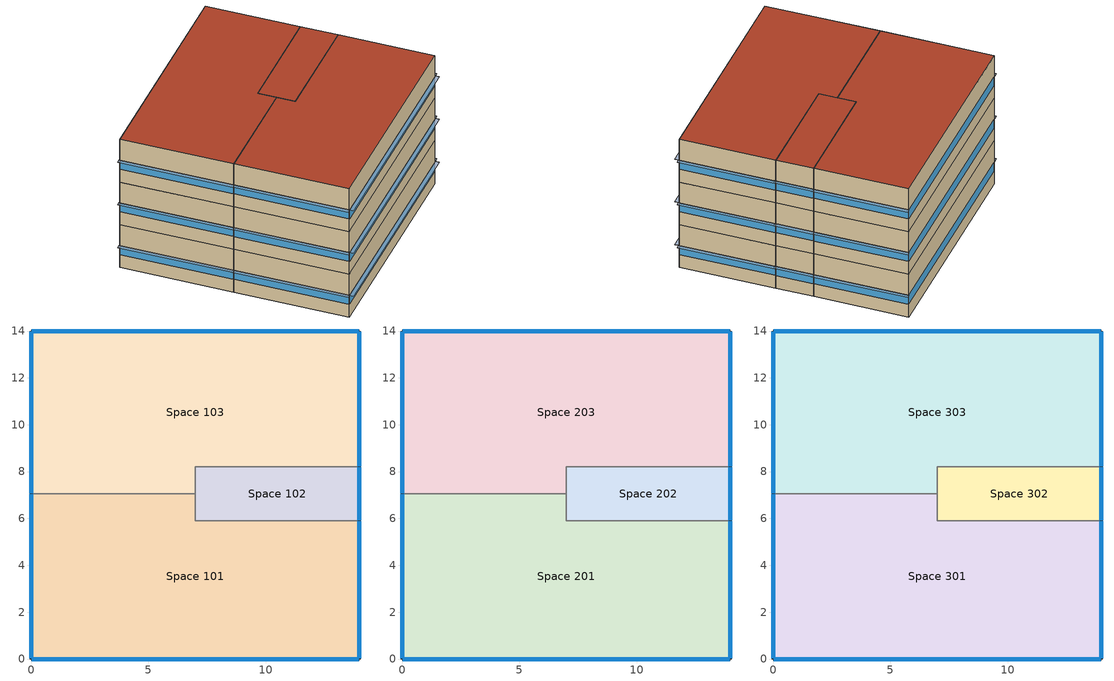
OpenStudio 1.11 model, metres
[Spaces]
Space 101
 floor ground: 7,7.05 7,5.9 14,5.9 14,0 0,0 0,7.05 z0
 wall outside: 0,7.05 0,0 14,0 14,5.9 z0:3
 wall to Space 103: 7,7.05 0,7.05 z0:3
 wall to Space 102: 14,5.9 7,5.9 7,7.05 z0:3
 window: 0,7.02 0,0.03 / 0.03,0 13.97,0 z0.9:1.5; 14,0.03 14,5.87 z0.9:1.51
Space 102
 floor ground: 14,8.2 14,5.9 7,5.9 7,8.2 z0
 wall outside: 14,5.9 14,8.2 z0:3
 wall to Space 103: 14,8.2 7,8.2 7,7.05 z0:3
 window: 14,5.93 14,8.17 z0.9:1.51
Space 103
 floor ground: 14,14 14,8.2 7,8.2 7,7.05 0,7.05 0,14 z0
 wall outside: 14,8.2 14,14 0,14 0,7.05 z0:3
 window: 0,13.97 0,7.08 / 13.97,14 0.03,14 z0.9:1.5; 14,8.23 14,13.97 z0.9:1.51
Space 201
 floor to Space 101: 7,7.05 7,5.9 14,5.9 14,0 0,0 0,7.05 z3
 wall outside: 0,7.05 0,0 14,0 14,5.9 z3:6
 wall to Space 203: 7,7.05 0,7.05 z3:6
 wall to Space 202: 14,5.9 7,5.9 7,7.05 z3:6
 window: 14,0.03 14,5.87 z3.9:4.51; 0,7.02 0,0.03 / 0.03,0 13.97,0 z3.9:4.5
Space 202
 floor to Space 102: 14,8.2 14,5.9 7,5.9 7,8.2 z3
 wall outside: 14,5.9 14,8.2 z3:6
 wall to Space 203: 14,8.2 7,8.2 7,7.05 z3:6
 window: 14,5.93 14,8.17 z3.9:4.51
Space 203
 floor to Space 103: 14,14 14,8.2 7,8.2 7,7.05 0,7.05 0,14 z3
 wall outside: 14,8.2 14,14 0,14 0,7.05 z3:6
 window: 0,13.97 0,7.08 / 13.97,14 0.03,14 z3.9:4.5; 14,8.23 14,13.97 z3.9:4.51
Space 301
 floor to Space 201: 7,7.05 7,5.9 14,5.9 14,0 0,0 0,7.05 z6
 wall outside: 0,7.05 0,0 14,0 14,5.9 z6:9
 wall to Space 303: 7,7.05 0,7.05 z6:9
 wall to Space 302: 14,5.9 7,5.9 7,7.05 z6:9
 window: 0,7.02 0,0.03 / 0.03,0 13.97,0 z6.9:7.5; 14,0.03 14,5.87 z6.9:7.51
 roof outside: 14,0 14,5.9 7,5.9 7,7.05 0,7.05 0,0 z9
Space 302
 floor to Space 202: 14,8.2 14,5.9 7,5.9 7,8.2 z6
 wall outside: 14,5.9 14,8.2 z6:9
 wall to Space 303: 14,8.2 7,8.2 7,7.05 z6:9
 window: 14,5.93 14,8.17 z6.9:7.51
 roof outside: 14,5.9 14,8.2 7,8.2 7,5.9 z9
Space 303
 floor to Space 203: 14,14 14,8.2 7,8.2 7,7.05 0,7.05 0,14 z6
 wall outside: 14,8.2 14,14 0,14 0,7.05 z6:9
 window: 0,13.97 0,7.08 / 13.97,14 0.03,14 z6.9:7.5; 14,8.23 14,13.97 z6.9:7.51
 roof outside: 7,7.05 7,8.2 14,8.2 14,14 0,14 0,7.05 z9
shading: 14.27,8.16 14.27,14.04 14,14.04 14,8.16 z1.57; 14.27,-0.04 14.27,5.94 14,5.94 14,-0.04 z1.57; 14.27,5.86 14.27,8.24 14,8.24 14,5.86 z4.57; 14.03,-0.26 14.03,0 -0.03,0 -0.03,-0.26 z1.56; 0,-0.04 0,7.09 -0.27,7.09 -0.27,-0.04 z1.56; 14.27,8.16 14.27,14.04 14,14.04 14,8.16 z4.57; 14.27,8.16 14.27,14.04 14,14.04 14,8.16 z7.57; 0,7.01 0,14.04 -0.27,14.04 -0.27,7.01 z7.56; 14.03,-0.26 14.03,0 -0.03,0 -0.03,-0.26 z7.56; 14.27,-0.04 14.27,5.94 14,5.94 14,-0.04 z7.57; 0,7.01 0,14.04 -0.27,14.04 -0.27,7.01 z1.56; 14.27,-0.04 14.27,5.94 14,5.94 14,-0.04 z4.57; 0,-0.04 0,7.09 -0.27,7.09 -0.27,-0.04 z7.56; 14.27,5.86 14.27,8.24 14,8.24 14,5.86 z7.57; 14.03,-0.26 14.03,0 -0.03,0 -0.03,-0.26 z4.56; 14.27,5.86 14.27,8.24 14,8.24 14,5.86 z1.57; 0,-0.04 0,7.09 -0.27,7.09 -0.27,-0.04 z4.56; 0,7.01 0,14.04 -0.27,14.04 -0.27,7.01 z4.56
[Building]
Building 1: Default Construction Set=189.1-2009 - CZ5 - Office; Standards Building Type=Office
[Site]
SAINT-PETERSBURG: Latitude {deg}=59.97; Longitude {deg}=30.3; Time Zone {hr}=3; Elevation {m}=4
[ClimateZones]
Climate Zone Institution Name 1=ASHRAE; Climate Zone Document Name 1=ANSI/ASHRAE Standard 169; Climate Zone Document Year 1=2006; Climate Zone Institution Name 2=CEC; Climate Zone Document Name 2=California Climate Zone Descriptions; Climate Zone Document Year 2=1995; Climate Zone Value 2=1
[SizingPeriod:DesignDay] Sky Clearness=0; Rain Indicator=0; Snow Indicator=0; Day of Month=21; Daylight Saving Time Indicator=0; Dry-Bulb Temperature Range Modifier Type=DefaultMultipliers
Name | Maximum Dry-Bulb Temperature {C} | Daily Dry-Bulb Temperature Range {deltaC} | Humidity Indicating Conditions at Maximum Dry-Bulb | Barometric Pressure {Pa} | Wind Speed {m/s} | Wind Direction {deg} | Month | Day Type | Humidity Indicating Type | Solar Model Indicator | ASHRAE Taub | ASHRAE Taud
Piacenza Ann Clg .4% Condns Enth=>MDB | 30.3 | 11.9 | 74900 | 99726 | 2.3 | 90 | 8 | SummerDesignDay | Enthalpy | ASHRAETau | 0.48 | 1.935
Piacenza Ann Clg .4% Condns WB=>MDB | 30.1 | 11.9 | 24.6 | 99726 | 2.3 | 90 | 8 | SummerDesignDay | Wetbulb | ASHRAETau | 0.48 | 1.935
Piacenza Ann Htg Wind 99.6% Condns WS=>MCDB | 5.8 | 0 | 5.8 | 99726 | 8.9 | 250 | 1 | WinterDesignDay | Wetbulb | ASHRAEClearSky
Piacenza Ann Hum_n 99.6% Condns DP=>MCDB | 3.5 | 0 | -11.3 | 99726 | 2 | 250 | 1 | WinterDesignDay | Dewpoint | ASHRAEClearSky
Piacenza Ann Clg .4% Condns DB=>MWB | 33.1 | 11.9 | 22.7 | 99726 | 2.3 | 90 | 8 | SummerDesignDay | Wetbulb | ASHRAETau | 0.48 | 1.935
Piacenza Ann Htg 99.6% Condns DB | -6.1 | 0 | -6.1 | 99726 | 2 | 250 | 1 | WinterDesignDay | Wetbulb | ASHRAEClearSky
Piacenza Ann Clg .4% Condns DP=>MDB | 27.4 | 11.9 | 23 | 99726 | 2.3 | 90 | 8 | SummerDesignDay | Dewpoint | ASHRAETau | 0.48 | 1.935
SAINT-PETERSBURG Ann Clg .4% Condns Enth=>MDB | 25.6 | 8.8 | 57800 | 101277 | 3 | 120 | 7 | SummerDesignDay | Enthalpy | ASHRAETau | 0.413 | 2.146
SAINT-PETERSBURG Ann Htg 99.6% Condns DB | -23.2 | 0 | -23.2 | 101277 | 2 | 300 | 2 | WinterDesignDay | Wetbulb | ASHRAEClearSky
SAINT-PETERSBURG Ann Htg Wind 99.6% Condns WS=>MCDB | -0.3 | 0 | -0.3 | 101277 | 10.5 | 300 | 2 | WinterDesignDay | Wetbulb | ASHRAEClearSky
SAINT-PETERSBURG Ann Clg .4% Condns WB=>MDB | 25.4 | 8.8 | 20.2 | 101277 | 3 | 120 | 7 | SummerDesignDay | Wetbulb | ASHRAETau | 0.413 | 2.146
SAINT-PETERSBURG Ann Hum_n 99.6% Condns DP=>MCDB | -23.1 | 0 | -26.3 | 101277 | 2 | 300 | 2 | WinterDesignDay | Dewpoint | ASHRAEClearSky
SAINT-PETERSBURG Ann Clg .4% Condns DP=>MDB | 22.4 | 8.8 | 18.2 | 101277 | 3 | 120 | 7 | SummerDesignDay | Dewpoint | ASHRAETau | 0.413 | 2.146
SAINT-PETERSBURG Ann Clg .4% Condns DB=>MWB | 27.3 | 8.8 | 19.1 | 101277 | 3 | 120 | 7 | SummerDesignDay | Wetbulb | ASHRAETau | 0.413 | 2.146
[DefaultConstructionSet] Interior Partition Construction=Interior Partition
Name | Default Exterior Surface Constructions | Default Interior Surface Constructions | Default Ground Contact Surface Constructions | Default Exterior SubSurface Constructions | Default Interior SubSurface Constructions
189.1-2009 - CZ1 - Office | Default Surface Constructions 1 | Default Surface Constructions 2 | Default Surface Constructions 3 | Default Sub Surface Constructions 1 | Default Sub Surface Constructions 2
189.1-2009 - CZ5 - Office | Default Surface Constructions 13 | Default Surface Constructions 14 | Default Surface Constructions 15 | Default Sub Surface Constructions 9 | Default Sub Surface Constructions 10
[DefaultSurfaceConstructions]
Name | Floor Construction | Roof Ceiling Construction | Wall Construction
Default Surface Constructions 1 | ExtSlabCarpet 4in ClimateZone 1-8 | ASHRAE 189.1-2009 ExtRoof IEAD ClimateZone 1
Default Surface Constructions 2; Default Surface Constructions 14 | Interior Floor | Interior Ceiling | Interior Wall
Default Surface Constructions 3; Default Surface Constructions 15 | ExtSlabCarpet 4in ClimateZone 1-8 | ExtSlabCarpet 4in ClimateZone 1-8 | ExtSlabCarpet 4in ClimateZone 1-8
Default Surface Constructions 13 | ExtSlabCarpet 4in ClimateZone 1-8 | ASHRAE 189.1-2009 ExtRoof IEAD ClimateZone 2-5 | ASHRAE 189.1-2009 ExtWall Mass ClimateZone 5
[Construction]
ExtSlabCarpet 4in ClimateZone 1-8: MAT-CC05 4 HW CONCRETE, CP02 CARPET PAD
ASHRAE 189.1-2009 ExtRoof IEAD ClimateZone 1: Roof Membrane, Roof Insulation [18], Metal Decking
Interior Floor: F16 Acoustic tile, F05 Ceiling air space resistance, M11 100mm lightweight concrete
Interior Wall: G01a 19mm gypsum board, F04 Wall air space resistance, G01a 19mm gypsum board
Interior Ceiling: M11 100mm lightweight concrete, F05 Ceiling air space resistance, F16 Acoustic tile
ASHRAE 189.1-2009 ExtWindow ClimateZone 1: Theoretical Glass [167]
Exterior Door: F08 Metal surface, I01 25mm insulation board
Interior Window: Clear 3mm
Interior Door; Interior Partition: G05 25mm wood
ASHRAE 189.1-2009 ExtRoof IEAD ClimateZone 2-5: Roof Membrane, Roof Insulation [21], Metal Decking
ASHRAE 189.1-2009 ExtWindow ClimateZone 4-5: Theoretical Glass [207]
ASHRAE 189.1-2009 ExtWall Mass ClimateZone 5: 1IN Stucco, 8IN Concrete HW, Wall Insulation [40], 1/2IN Gypsum
[Material] Thermal Absorptance=0.9
Name | Roughness | Thickness {m} | Conductivity {W/m-K} | Density {kg/m3} | Specific Heat {J/kg-K} | Solar Absorptance | Visible Absorptance
MAT-CC05 4 HW CONCRETE | Rough | 0.1016 | 1.311 | 2240 | 836.8 | 0.85 | 0.85
1IN Stucco | Smooth | 0.0253 | 0.6918 | 1858 | 837 | 0.92 | 0.92
8IN Concrete HW | MediumRough | 0.2033 | 1.7296 | 2243 | 837 | 0.65 | 0.65
1/2IN Gypsum | Smooth | 0.0127 | 0.16 | 784.9 | 830 | 0.4 | 0.4
Roof Membrane | VeryRough | 0.0095 | 0.16 | 1121.29 | 1460 | 0.7 | 0.7
Roof Insulation [18] | MediumRough | 0.1693 | 0.049 | 265 | 836.8 | 0.7 | 0.7
Metal Decking | MediumSmooth | 0.0015 | 45.006 | 7680 | 418.4 | 0.6 | 0.6
F16 Acoustic tile | MediumSmooth | 0.0191 | 0.06 | 368 | 590 | 0.3 | 0.3
M11 100mm lightweight concrete | MediumRough | 0.1016 | 0.53 | 1280 | 840 | 0.5 | 0.5
G01a 19mm gypsum board | MediumSmooth | 0.019 | 0.16 | 800 | 1090 | 0.4 | 0.4
F08 Metal surface | Smooth | 0.0008 | 45.28 | 7824 | 500 | 0.7 | 0.7
I01 25mm insulation board | MediumRough | 0.0254 | 0.03 | 43 | 1210 | 0.6 | 0.6
G05 25mm wood | MediumSmooth | 0.0254 | 0.15 | 608 | 1630 | 0.5 | 0.5
Roof Insulation [21] | MediumRough | 0.2105 | 0.049 | 265 | 836.8 | 0.7 | 0.7
Wall Insulation [40] | MediumRough | 0.0794 | 0.0432 | 91 | 837 | 0.5 | 0.5
[Material:NoMass]
CP02 CARPET PAD: Roughness=Smooth; Thermal Resistance {m2-K/W}=0.1; Thermal Absorptance=0.9; Solar Absorptance=0.8; Visible Absorptance=0.8
[Material:AirGap]
Name | Thermal Resistance {m2-K/W}
F05 Ceiling air space resistance | 0.18
F04 Wall air space resistance | 0.15
[DefaultSubSurfaceConstructions]
Name | Fixed Window Construction | Operable Window Construction | Door Construction | Tubular Daylight Dome Construction | Tubular Daylight Diffuser Construction
Default Sub Surface Constructions 1 | ASHRAE 189.1-2009 ExtWindow ClimateZone 1 | ASHRAE 189.1-2009 ExtWindow ClimateZone 1 | Exterior Door | Interior Window | Interior Window
Default Sub Surface Constructions 2; Default Sub Surface Constructions 10 | Interior Window | Interior Window | Interior Door
Default Sub Surface Constructions 9 | ASHRAE 189.1-2009 ExtWindow ClimateZone 4-5 | ASHRAE 189.1-2009 ExtWindow ClimateZone 4-5 | Exterior Door | Interior Window | Interior Window
[WindowMaterial:Glazing] Optical Data Type=SpectralAverage; Thickness {m}=0.003; Back Side Solar Reflectance at Normal Incidence=0; Back Side Visible Reflectance at Normal Incidence=0; Infrared Transmittance at Normal Incidence=0; Dirt Correction Factor for Solar and Visible Transmittance=1; Solar Diffusing=No
Name | Solar Transmittance at Normal Incidence | Front Side Solar Reflectance at Normal Incidence | Visible Transmittance at Normal Incidence | Front Side Visible Reflectance at Normal Incidence | Front Side Infrared Hemispherical Emissivity | Back Side Infrared Hemispherical Emissivity | Conductivity {W/m-K}
Theoretical Glass [167] | 0.2374 | 0.7126 | 0.2512 | 0.6988 | 0.985 | 0.985 | 2.1073
Clear 3mm | 0.837 | 0.075 | 0.898 | 0.081 | 0.84 | 0.84 | 0.9
Theoretical Glass [207] | 0.3311 | 0.6189 | 0.44 | 0.51 | 0.9 | 0.9 | 0.0133
[DefaultScheduleSet] Lighting Schedule=Office Bldg Light; Infiltration Schedule=Office Infil Quarter On
Name | Number of People Schedule | People Activity Level Schedule | Electric Equipment Schedule
189.1-2009 - Office - ClosedOffice - CZ1-3 Schedule Set | MYMODIFIED_Office Work Occ | Office Activity | Office Bldg Equip
189.1-2009 - Office - Stair - CZ1-3 Schedule Set
[Lights:Definition] Design Level Calculation Method=Watts/Area
Name | Watts per Space Floor Area {W/m2}
189.1-2009 - Office - ClosedOffice - CZ1-3 Lights Definition | 10.6563
189.1-2009 - Office - Stair - CZ1-3 Lights Definition | 5.81251
[DesignSpecification:OutdoorAir] Outdoor Air Method=Sum
Name | Outdoor Air Flow per Person {m3/s-person} | Outdoor Air Flow per Floor Area {m3/s-m2}
189.1-2009 - Office - ClosedOffice - CZ1-3 Ventilation | 0.00943895
189.1-2009 - Office - Stair - CZ1-3 Ventilation |  | 0.000254
[People:Definition]
189.1-2009 - Office - ClosedOffice - CZ1-3 People Definition: Number of People Calculation Method=People; Number of People {people}=60; Fraction Radiant=0.3
[ElectricEquipment:Definition]
189.1-2009 - Office - ClosedOffice - CZ1-3 Electric Equipment Definition: Design Level Calculation Method=Watts/Area; Watts per Space Floor Area {W/m2}=6.8889
[ThermostatSetpoint:DualSetpoint] Heating Setpoint Temperature Schedule=Medium Office HtgSetp; Cooling Setpoint Temperature Schedule=Medium Office ClgSetp
Thermal Zone 2 Thermostat; Thermal Zone 1 Thermostat 1
[SpaceType] Standards Building Type=Office
Name | Default Schedule Set | Design Specification Outdoor Air Object | Standards Space Type
189.1-2009 - Office - ClosedOffice - CZ1-3 | 189.1-2009 - Office - ClosedOffice - CZ1-3 Schedule Set | 189.1-2009 - Office - ClosedOffice - CZ1-3 Ventilation | ClosedOffice
189.1-2009 - Office - Stair - CZ1-3 | 189.1-2009 - Office - Stair - CZ1-3 Schedule Set | 189.1-2009 - Office - Stair - CZ1-3 Ventilation | Stair
[Lights]
Name | Lights Definition | Space or SpaceType
189.1-2009 - Office - ClosedOffice - CZ1-3 Lights | 189.1-2009 - Office - ClosedOffice - CZ1-3 Lights Definition | 189.1-2009 - Office - ClosedOffice - CZ1-3
189.1-2009 - Office - Stair - CZ1-3 Lights | 189.1-2009 - Office - Stair - CZ1-3 Lights Definition | 189.1-2009 - Office - Stair - CZ1-3
[People]
189.1-2009 - Office - ClosedOffice - CZ1-3 People: People Definition=189.1-2009 - Office - ClosedOffice - CZ1-3 People Definition; Space or SpaceType=189.1-2009 - Office - ClosedOffice - CZ1-3
[SpaceInfiltration:DesignFlowRate] Design Flow Rate Calculation Method=Flow/ExteriorArea; Flow per Exterior Surface Area {m3/s-m2}=0.00030226
Name | Space or SpaceType
189.1-2009 - Office - ClosedOffice - CZ1-3 Infiltration | 189.1-2009 - Office - ClosedOffice - CZ1-3
189.1-2009 - Office - Stair - CZ1-3 Infiltration | 189.1-2009 - Office - Stair - CZ1-3
[ElectricEquipment]
189.1-2009 - Office - ClosedOffice - CZ1-3 Electric Equipment: Electric Equipment Definition=189.1-2009 - Office - ClosedOffice - CZ1-3 Electric Equipment Definition; Space or SpaceType=189.1-2009 - Office - ClosedOffice - CZ1-3
[BuildingStory] Nominal Floor to Floor Height {m}=3
Name | Nominal Z Coordinate {m}
Building Story 1 | 0
Building Story 2 | 3
Building Story 3 | 6
[Space] Default Construction Set=189.1-2009 - CZ1 - Office; Building Story=Building Story 1
Name | Space Type | Thermal Zone
Space 101; Space 103; Space 201; Space 203; Space 301; Space 303 | 189.1-2009 - Office - ClosedOffice - CZ1-3 | Thermal Zone 1
Space 102; Space 202; Space 302 | 189.1-2009 - Office - Stair - CZ1-3 | Thermal Zone 2
[ThermalZone] Use Ideal Air Loads=Yes
Name | Thermostat
Thermal Zone 1 | Thermal Zone 1 Thermostat 1
Thermal Zone 2 | Thermal Zone 2 Thermostat
[Sizing:Zone] Zone Cooling Design Supply Air Temperature Input Method=SupplyAirTemperature; Zone Cooling Design Supply Air Temperature {C}=14; Zone Cooling Design Supply Air Temperature Difference {deltaC}=11.11; Zone Heating Design Supply Air Temperature Input Method=SupplyAirTemperature; Zone Heating Design Supply Air Temperature {C}=40; Zone Heating Design Supply Air Temperature Difference {deltaC}=11.11; Zone Cooling Design Supply Air Humidity Ratio {kg-H2O/kg-air}=0.0085; Zone Heating Design Supply Air Humidity Ratio {kg-H2O/kg-air}=0.008; Cooling Design Air Flow Method=DesignDay; Heating Design Air Flow Method=DesignDay; Account for Dedicated Outdoor Air System=No; Dedicated Outdoor Air System Control Strategy=NeutralSupplyAir; Dedicated Outdoor Air Low Setpoint Temperature for Design {C}=autosize; Dedicated Outdoor Air High Setpoint Temperature for Design {C}=autosize
Thermal Zone 1; Thermal Zone 2
[Schedule:Ruleset]
Name | Default Day Schedule | Summer Design Day Schedule | Winter Design Day Schedule
Office Bldg Light | Office Bldg Light Default Schedule | Office Bldg Light Summer Design Day | Office Bldg Light Winter Design Day
Office Activity | Office Activity Default Schedule | Office Activity Summer Design Day | Office Activity Winter Design Day
Office Infil Quarter On | Office Infil Quarter On Default Schedule | Office Infil Quarter On Summer Design Day | Office Infil Quarter On Winter Design Day
Office Bldg Equip | Office Bldg Equip Default Schedule | Office Bldg Equip Summer Design Day | Office Bldg Equip Winter Design Day
Medium Office HtgSetp | Medium Office HtgSetp Default Schedule | Medium Office HtgSetp Summer Design Day | Medium Office HtgSetp Winter Design Day
Medium Office ClgSetp | Medium Office ClgSetp Default Schedule | Medium Office ClgSetp Summer Design Day | Medium Office ClgSetp Winter Design Day
MYMODIFIED_Office Work Occ | Office Bldg Occ Default Schedule | Office Bldg Occ Summer Design Day | Office Bldg Occ Winter Design Day
[Schedule:Day]
Office Bldg Light Default Schedule: 5, 0, 0.05, 7, 0, 0.1, 8, 0, 0.3, 17, 0, 0.9, 18, 0, 0.7, 20, 0, 0.5, 22, 0, 0.3, 23, 0, 0.1, 24, 0, 0.05
Office Bldg Light Summer Design Day; Office Infil Quarter On Rule 1 Day Schedule; Office Bldg Equip Summer Design Day: 24, 0, 1
Office Bldg Light Winter Design Day; Office Bldg Equip Winter Design Day; Office Bldg Occ Winter Design Day; Office Bldg Occ Rule 1 Day Schedule: 24, 0, 0
Office Bldg Light Rule 1 Day Schedule: 24, 0, 0.05
Office Bldg Light Rule 2 Day Schedule: 6, 0, 0.05, 8, 0, 0.1, 14, 0, 0.5, 17, 0, 0.15, 24, 0, 0.05
Office Activity Default Schedule; Office Activity Summer Design Day; Office Activity Winter Design Day: 24, 0, 132
Office Infil Quarter On Default Schedule; Office Infil Quarter On Summer Design Day: 6, 0, 1, 22, 0, 0.25, 24, 0, 1
Office Infil Quarter On Winter Design Day; Office Infil Quarter On Rule 2 Day Schedule: 6, 0, 1, 18, 0, 0.25, 24, 0, 1
Office Bldg Equip Default Schedule: 8, 0, 0.4, 12, 0, 0.9, 13, 0, 0.8, 17, 0, 0.9, 18, 0, 0.8, 20, 0, 0.6, 22, 0, 0.5, 24, 0, 0.4
Office Bldg Equip Rule 1 Day Schedule: 24, 0, 0.3
Office Bldg Equip Rule 2 Day Schedule: 6, 0, 0.3, 8, 0, 0.4, 14, 0, 0.5, 17, 0, 0.35, 24, 0, 0.3
Medium Office HtgSetp Default Schedule: 6, 0, 15.6, 22, 0, 21, 24, 0, 15.6
Medium Office HtgSetp Summer Design Day; Medium Office HtgSetp Rule 1 Day Schedule: 24, 0, 15.6
Medium Office HtgSetp Winter Design Day: 24, 0, 21
Medium Office HtgSetp Rule 2 Day Schedule: 6, 0, 15.6, 18, 0, 21, 24, 0, 15.6
Medium Office ClgSetp Default Schedule; Medium Office ClgSetp Summer Design Day: 6, 0, 26.7, 22, 0, 24, 24, 0, 26.7
Medium Office ClgSetp Winter Design Day; Medium Office ClgSetp Rule 1 Day Schedule: 24, 0, 26.7
Medium Office ClgSetp Rule 2 Day Schedule: 6, 0, 26.7, 18, 0, 24, 24, 0, 26.7
Office Bldg Occ Default Schedule: 6, 0, 0, 8, 0, 0.194824, 12, 0, 1, 14, 0, 0.483778, 18, 0, 1, 20, 0, 0.4, 24, 0, 0
Office Bldg Occ Summer Design Day: 6, 0, 0, 22, 0, 1, 24, 0, 0.05
Office Bldg Occ Rule 2 Day Schedule: 6, 0, 0, 8, 0, 0.1, 12, 0, 0.518378, 13, 0, 0.102062, 24, 0, 0
[Schedule:Rule] Apply Monday=No; Apply Tuesday=No; Apply Wednesday=No; Apply Thursday=No; Apply Friday=No; Date Specification Type=DateRange; Start Month=1; Start Day=1; End Month=12; End Day=31
Name | Schedule Ruleset | Rule Order | Day Schedule | Apply Sunday | Apply Saturday
Office Bldg Light Rule 1 | Office Bldg Light | 0 | Office Bldg Light Rule 1 Day Schedule | Yes | No
Office Bldg Light Rule 2 | Office Bldg Light | 1 | Office Bldg Light Rule 2 Day Schedule | No | Yes
Office Infil Quarter On Rule 1 | Office Infil Quarter On | 0 | Office Infil Quarter On Rule 1 Day Schedule | Yes | No
Office Infil Quarter On Rule 2 | Office Infil Quarter On | 1 | Office Infil Quarter On Rule 2 Day Schedule | No | Yes
Office Bldg Equip Rule 1 | Office Bldg Equip | 0 | Office Bldg Equip Rule 1 Day Schedule | Yes | No
Office Bldg Equip Rule 2 | Office Bldg Equip | 1 | Office Bldg Equip Rule 2 Day Schedule | No | Yes
Medium Office HtgSetp Rule 1 | Medium Office HtgSetp | 0 | Medium Office HtgSetp Rule 1 Day Schedule | Yes | No
Medium Office HtgSetp Rule 2 | Medium Office HtgSetp | 1 | Medium Office HtgSetp Rule 2 Day Schedule | No | Yes
Medium Office ClgSetp Rule 1 | Medium Office ClgSetp | 0 | Medium Office ClgSetp Rule 1 Day Schedule | Yes | No
Medium Office ClgSetp Rule 2 | Medium Office ClgSetp | 1 | Medium Office ClgSetp Rule 2 Day Schedule | No | Yes
Office Work Occ Rule 1 | MYMODIFIED_Office Work Occ | 0 | Office Bldg Occ Rule 1 Day Schedule | Yes | No
Office Work Occ Rule 2 | MYMODIFIED_Office Work Occ | 1 | Office Bldg Occ Rule 2 Day Schedule | No | Yes
